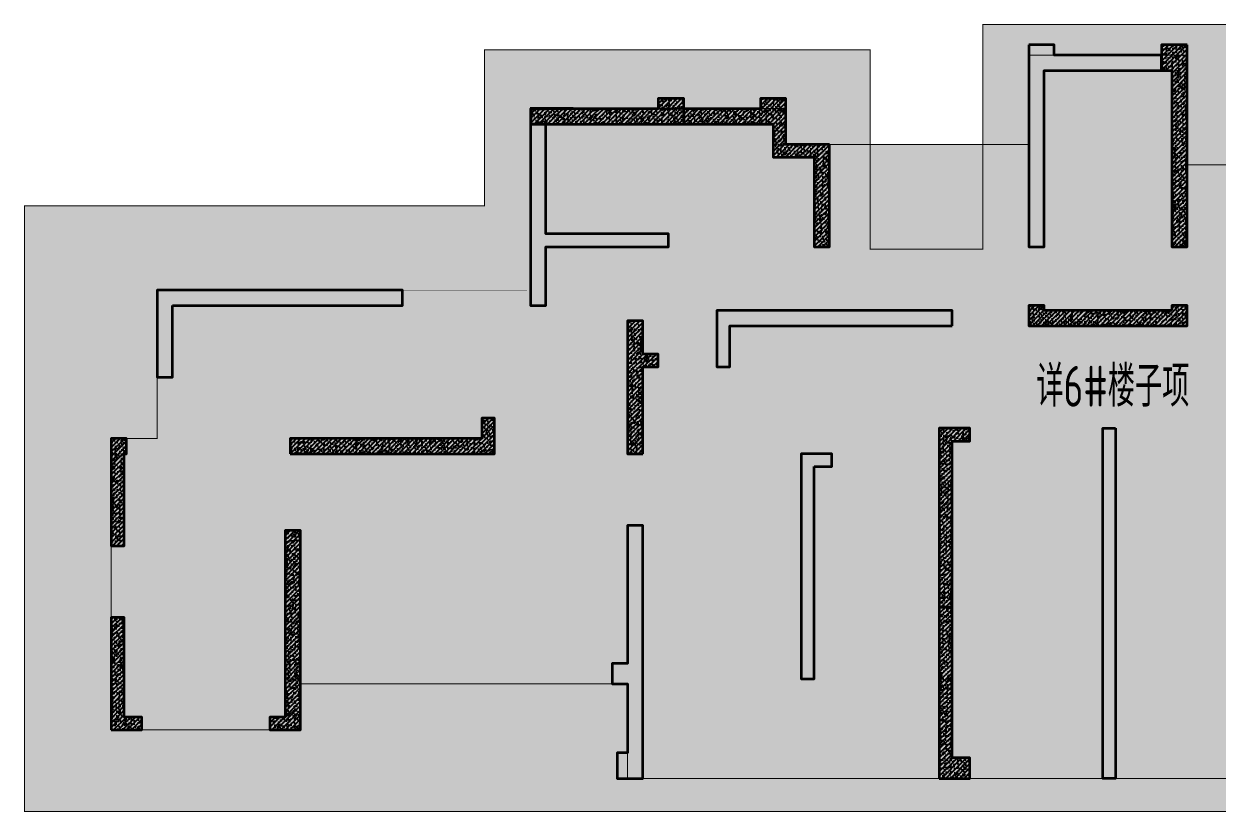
# Model space of a CAD drawing. Extents: x 923964 to 1204934, y 804567 to 1705037.
# Drawn here: x 1021314 to 1044660, y 1113117 to 1128537 of the extents above; entities that cross this region are included whole.
import ezdxf
from ezdxf.enums import TextEntityAlignment as Align

# ---------------------------------------------------------------- set-up
doc = ezdxf.new("R2010")
doc.units = 0
doc.header["$LTSCALE"] = 500
doc.linetypes.add('DASH', pattern=[0.35, 0.25, -0.1])
for name, color, linetype in [('S_PLAN_HACH', 9, 'CONTINUOUS'), ('S_WALL', 2, 'CONTINUOUS'), ('S_WALL_HACH', 30, 'CONTINUOUS'), ('S_WALL_OTHE_HACH', 33, 'CONTINUOUS'), ('主楼填充', 7, 'CONTINUOUS')]:
    doc.layers.add(name, color=color, linetype=linetype)
doc.styles.add('TH-STYLE3', font='tssdeng.shx', dxfattribs={"width": 0.7, "bigfont": 'tssdchn.shx'})
pattern_1 = [(45, (0, 0), (-44.19417382415921, 44.19417382415922), []), (49.99999999999999, (0, 0), (179.3150456501884, -15.68803374564878), [18.75, -206.25]), (355, (0, 0), (-34.68783340325, 188.048033425003), [15, -165]), (100.4514, (14.94292, -1.307335), (144.6273454285054, 172.3598855152384), [15.9350475, -175.285528]), (46.18420000000002, (0, 50), (266.8102621564111, -41.37975358225452), [28.125, -309.3749999999999]), (96.6356, (22.23418625, 46.55167325), (233.6656763871758, 243.5294677251104), [23.902572, -262.92825]), (351.1842, (0, 50), (233.6654862834068, 243.5296502313311), [22.5, -247.5]), (21, (25, 37.5), (149.2267630296154, -100.6547226663347), [18.75, -206.25]), (326.0000000000001, (25, 37.5), (60.82883298039543, 181.2875112617133), [15, -165]), (71.4514, (37.43555825, 29.1120985), (210.0556571453725, 80.6326241774881), [15.9350475, -175.285528]), (37.50000000000001, (0, 0), (3.039963829322667, 83.22346345782788), [0, -163, 0, -167.5, 0, -165.625]), (7.499999999999999, (0, 0), (65.76738436053715, 98.60292797059006), [0, -95.5, 0, -159.25, 0, -63.125]), (327.5, (-55.75, 0), (133.4556090431022, -5.638717933594939), [0, -62.5, 0, -195, 0, -258.75]), (317.5, (-80.75, 0), (145.7965423355966, 25.02624558307943), [0, -81.25, 0, -129.5, 0, -183.75])]

msp = doc.modelspace()

# ---------------------------------------------------------------- hatches: boundary and pattern name
at = {"layer": 'S_PLAN_HACH'}
h = msp.add_hatch(dxfattribs=at)
h.set_pattern_fill('CROSS', color=4, scale=50, style=0)
h.set_pattern_definition([(0, (-67853.25135855097, 1439.296074300306), (317.5, 317.5), [158.75, -476.25]), (90, (-67773.87635855097, 1359.921074300306), (-317.5, 317.5), [158.75, -476.25])])
h.paths.add_polyline_path([(1021323.81728141, 1113127.394376865), (1062623.817281407, 1113127.394376882), (1062623.817281407, 1124727.394376884), (1054723.817281414, 1124727.394376884), (1054723.817281414, 1128227.394376893), (1046923.817281405, 1128227.394376893), (1046923.817281405, 1124127.394376886), (1045098.817281408, 1124127.394376886), (1045098.817281408, 1128527.394376887), (1040073.81728141, 1128527.394376887), (1040073.81728141, 1124127.394376893), (1037873.817281415, 1124127.394376893), (1037873.817281415, 1128027.394376893), (1030323.811230047, 1128027.394376893), (1030323.816218332, 1124977.394376866), (1021323.81728141, 1124977.394376892)])
at = {"layer": 'S_WALL_HACH'}
h = msp.add_hatch(color=256, dxfattribs=at)
h.dxf.hatch_style = 1
h.paths.add_polyline_path([(1040973.897950673, 1128127.372952031), (1040973.885510699, 1124177.373475964), (1041273.910390647, 1124177.373475964), (1041273.92283062, 1127627.375658798), (1043573.897950673, 1127627.375658798), (1043573.897950673, 1127927.373475964), (1041473.897950673, 1127927.373928594), (1041473.897950673, 1128127.372952031)])
h = msp.add_hatch(color=256, dxfattribs=at)
h.dxf.hatch_style = 1
h.paths.add_polyline_path([(1044073.904196709, 1128127.372952031), (1043573.897950673, 1128127.372952031), (1043573.897950673, 1127627.375658798), (1043773.92293482, 1127627.375658798), (1043773.92293482, 1126377.375658798), (1043773.910442748, 1124177.373475964), (1044073.891704637, 1124177.373475964)])
h = msp.add_hatch(color=256, dxfattribs=at)
h.dxf.hatch_style = 1
h.paths.add_polyline_path([(1034223.89494439, 1126877.375448784), (1034223.895020986, 1127077.369606895), (1033723.895020986, 1127077.369606895), (1033723.895020986, 1126877.373673804), (1031223.894255051, 1126877.371898824), (1031223.894408242, 1126577.36878401), (1033723.895020984, 1126577.375641375), (1033723.89408687, 1126577.373437198), (1033923.894086901, 1126577.373437191), (1033923.895021, 1126577.368975575), (1034223.895097581, 1126577.37233397)])
h = msp.add_hatch(color=256, dxfattribs=at)
h.dxf.hatch_style = 1
h.paths.add_polyline_path([(1037073.897950673, 1126177.373928594), (1036223.897950677, 1126177.373928594), (1036223.897950677, 1127077.373734332), (1035723.897950677, 1127077.373734332), (1035723.897950677, 1126877.37303499), (1034223.895020986, 1126877.37303499), (1034223.895020986, 1126577.374747765), (1035973.895021015, 1126577.375641369), (1035973.895021015, 1125927.375639268), (1036773.895920328, 1125927.375639268), (1036773.895920328, 1124177.375641356), (1037073.897950673, 1124177.375641356)])
h = msp.add_hatch(color=256, dxfattribs=at)
h.dxf.hatch_style = 1
h.paths.add_polyline_path([(1031223.897969825, 1126577.367737328), (1031223.897969825, 1123027.373784984), (1031523.895020998, 1123027.373976462), (1031523.895020998, 1124177.373928594), (1033923.89502095, 1124177.369530951), (1033923.89864434, 1124427.372913813), (1033723.898644371, 1124427.373960589), (1033723.895020982, 1124427.375641364), (1031523.895020986, 1124427.377734902), (1031523.895020986, 1126577.370022344)])
h = msp.add_hatch(color=256, dxfattribs=at)
h.dxf.hatch_style = 1
h.paths.add_polyline_path([(1024223.891879284, 1123027.374543902), (1028724.002473818, 1123027.372408027), (1028723.871552528, 1123327.373407918), (1023923.750840369, 1123327.373407918), (1023923.936663839, 1121627.367140797), (1024223.946781465, 1121627.369276671)])
h = msp.add_hatch(color=256, dxfattribs=at)
h.dxf.hatch_style = 1
h.paths.add_polyline_path([(1043773.922830621, 1122927.363378925), (1041273.922830621, 1122927.363378925), (1041273.922830621, 1122927.368975581), (1041273.895020989, 1123027.375641383), (1040973.885510701, 1123027.379547633), (1040973.910390645, 1122627.373928594), (1044073.910390645, 1122627.372600516), (1044073.885510701, 1123027.374313306), (1043773.895020989, 1123027.375641383), (1043773.922830621, 1122927.368975581)])
h = msp.add_hatch(color=256, dxfattribs=at)
h.dxf.hatch_style = 1
h.paths.add_polyline_path([(1033423.992330402, 1120127.370761232), (1033423.854352194, 1121827.366425071), (1033723.897950677, 1121827.373928594), (1033723.897950677, 1122077.373928594), (1033423.854352194, 1122077.373928594), (1033423.854352194, 1122727.374319742), (1033123.750492909, 1122727.373537446), (1033123.903469022, 1120127.373084817)])
h = msp.add_hatch(color=256, dxfattribs=at)
h.dxf.hatch_style = 1
h.paths.add_polyline_path([(1039473.897950673, 1122627.37568027), (1039473.897950673, 1122927.371271658), (1036773.895020994, 1122927.370064383), (1034873.897950676, 1122927.370064383), (1034873.897950677, 1121827.369519986), (1035123.895021, 1121827.368431183), (1035123.895020999, 1122627.373384192)])
h = msp.add_hatch(color=256, dxfattribs=at)
h.dxf.hatch_style = 1
h.paths.add_polyline_path([(1026523.971393519, 1120127.387215013), (1030523.902632827, 1120127.359736916), (1030523.898927236, 1120827.373437201), (1030273.900880358, 1120827.376159404), (1030273.896974121, 1120427.371697783), (1026523.96378169, 1120427.396453677)])
h = msp.add_hatch(color=256, dxfattribs=at)
h.dxf.hatch_style = 1
h.paths.add_polyline_path([(1039473.895020989, 1120377.369530951), (1039823.895020989, 1120377.369530951), (1039823.895020993, 1120627.368975577), (1039223.896485835, 1120627.368975577), (1039223.89575341, 1117127.369530951), (1039473.894288568, 1117127.369530951)])
h = msp.add_hatch(color=256, dxfattribs=at)
h.dxf.hatch_style = 1
h.paths.add_polyline_path([(1042673.897950677, 1120627.373475964), (1042673.897950677, 1113777.369530951), (1042423.897950677, 1113777.369530951), (1042423.897950677, 1114027.373928594), (1042423.897950677, 1120627.373475964)])
h = msp.add_hatch(color=256, dxfattribs=at)
h.dxf.hatch_style = 1
h.paths.add_polyline_path([(1023273.892823718, 1120127.373090874), (1023323.88940576, 1120127.374766314), (1023323.895021, 1120427.36897558), (1023023.697919816, 1120427.36897558), (1023023.697919815, 1118327.374766314), (1023273.898438958, 1118327.373090874)])
h = msp.add_hatch(color=256, dxfattribs=at)
h.dxf.hatch_style = 1
h.paths.add_polyline_path([(1036773.897950677, 1119877.373475964), (1037123.815846105, 1119877.373928594), (1037123.815846105, 1120127.372900988), (1036923.855433552, 1120127.372900988), (1036523.895020999, 1120127.372900988), (1036523.895020999, 1115727.373475964), (1036773.897950677, 1115727.373475964)])
h = msp.add_hatch(color=256, dxfattribs=at)
h.dxf.hatch_style = 1
h.paths.add_polyline_path([(1026723.915588737, 1115877.356346922), (1026723.953614257, 1118627.37347919), (1026423.951076124, 1118627.372809883), (1026423.89250241, 1114977.373265738), (1026123.895004661, 1114977.373928594), (1026123.89498834, 1114727.368975583), (1026723.89501374, 1114727.368975583), (1026723.895042767, 1115627.338746203), (1026723.925432442, 1115627.368607473), (1026723.945978008, 1115877.386208192)])
h = msp.add_hatch(color=256, dxfattribs=at)
h.dxf.hatch_style = 1
h.paths.add_polyline_path([(1033123.895020999, 1113777.36897558), (1033323.895367462, 1113777.375641388), (1033423.92662896, 1113777.373529242), (1033423.944831422, 1118727.372419891), (1033123.913569924, 1118727.374532038), (1033123.961893121, 1116027.373928594), (1032823.737283745, 1116027.373928594), (1032823.737283746, 1115627.375641383), (1033123.895020989, 1115627.375641383), (1033123.895367462, 1115477.375641388), (1033123.8951229, 1114277.373928594), (1032923.897950673, 1114277.373928594), (1032923.897950673, 1113777.373928594)])
h = msp.add_hatch(color=256, dxfattribs=at)
h.dxf.hatch_style = 1
h.paths.add_polyline_path([(1039223.897950677, 1113777.368901893), (1039823.897950677, 1113777.373418168), (1039823.897950677, 1114177.376186731), (1039473.625181953, 1114177.371670457), (1039473.625181953, 1114177.373928594), (1039473.625181953, 1117127.369530951), (1039223.897950677, 1117127.369530951)])
h = msp.add_hatch(color=256, dxfattribs=at)
h.dxf.hatch_style = 1
h.paths.add_polyline_path([(1023023.895021, 1114727.36897558), (1023623.895020989, 1114727.368975579), (1023623.889405755, 1114977.373928593), (1023273.892823723, 1114977.373928594), (1023273.900147937, 1116927.373928594), (1023023.896729979, 1116927.373928594)])
at = {"layer": 'S_WALL_OTHE_HACH'}
h = msp.add_hatch(dxfattribs=at)
h.set_pattern_fill('钢筋混凝土', color=256, scale=25)
h.set_pattern_definition(pattern_1)
h.paths.add_polyline_path([(1040973.897950673, 1128127.372952031), (1040973.885510699, 1124177.373475964), (1041273.910390647, 1124177.373475964), (1041273.92283062, 1127627.375658798), (1043573.897950673, 1127627.375658798), (1043573.897950673, 1127927.373475964), (1041473.897950673, 1127927.373928594), (1041473.897950673, 1128127.372952031)])
h = msp.add_hatch(dxfattribs=at)
h.set_pattern_fill('钢筋混凝土', color=256, scale=25)
h.set_pattern_definition(pattern_1)
h.paths.add_polyline_path([(1044073.904196709, 1128127.372952031), (1043573.897950673, 1128127.372952031), (1043573.897950673, 1127627.375658798), (1043773.92293482, 1127627.375658798), (1043773.92293482, 1126377.375658798), (1043773.910442748, 1124177.373475964), (1044073.891704637, 1124177.373475964)])
h = msp.add_hatch(dxfattribs=at)
h.set_pattern_fill('钢筋混凝土', color=256, scale=25)
h.set_pattern_definition(pattern_1)
h.paths.add_polyline_path([(1034223.89494439, 1126877.375448784), (1034223.895020986, 1127077.369606895), (1033723.895020986, 1127077.369606895), (1033723.895020986, 1126877.373673804), (1031223.894255051, 1126877.371898824), (1031223.894408242, 1126577.36878401), (1033723.895020984, 1126577.375641375), (1033723.89408687, 1126577.373437198), (1033923.894086901, 1126577.373437191), (1033923.895021, 1126577.368975575), (1034223.895097581, 1126577.37233397)])
h = msp.add_hatch(dxfattribs=at)
h.set_pattern_fill('钢筋混凝土', color=256, scale=25)
h.set_pattern_definition(pattern_1)
h.paths.add_polyline_path([(1037073.897950673, 1126177.373928594), (1036223.897950677, 1126177.373928594), (1036223.897950677, 1127077.373734332), (1035723.897950677, 1127077.373734332), (1035723.897950677, 1126877.37303499), (1034223.895020986, 1126877.37303499), (1034223.895020986, 1126577.374747765), (1035973.895021015, 1126577.375641369), (1035973.895021015, 1125927.375639268), (1036773.895920328, 1125927.375639268), (1036773.895920328, 1124177.375641356), (1037073.897950673, 1124177.375641356)])
h = msp.add_hatch(dxfattribs=at)
h.set_pattern_fill('钢筋混凝土', color=256, scale=25)
h.set_pattern_definition(pattern_1)
h.paths.add_polyline_path([(1031223.897969825, 1126577.367737328), (1031223.897969825, 1123027.373784984), (1031523.895020998, 1123027.373976462), (1031523.895020998, 1124177.373928594), (1033923.89502095, 1124177.369530951), (1033923.89864434, 1124427.372913813), (1033723.898644371, 1124427.373960589), (1033723.895020982, 1124427.375641364), (1031523.895020986, 1124427.377734902), (1031523.895020986, 1126577.370022344)])
h = msp.add_hatch(dxfattribs=at)
h.set_pattern_fill('钢筋混凝土', color=256, scale=25)
h.set_pattern_definition(pattern_1)
h.paths.add_polyline_path([(1024223.891879284, 1123027.374543902), (1028724.002473818, 1123027.372408027), (1028723.871552528, 1123327.373407918), (1023923.750840369, 1123327.373407918), (1023923.936663839, 1121627.367140797), (1024223.946781465, 1121627.369276671)])
h = msp.add_hatch(dxfattribs=at)
h.set_pattern_fill('钢筋混凝土', color=256, scale=25)
h.set_pattern_definition(pattern_1)
h.paths.add_polyline_path([(1043773.922830621, 1122927.363378925), (1041273.922830621, 1122927.363378925), (1041273.922830621, 1122927.368975581), (1041273.895020989, 1123027.375641383), (1040973.885510701, 1123027.379547633), (1040973.910390645, 1122627.373928594), (1044073.910390645, 1122627.372600516), (1044073.885510701, 1123027.374313306), (1043773.895020989, 1123027.375641383), (1043773.922830621, 1122927.368975581)])
h = msp.add_hatch(dxfattribs=at)
h.set_pattern_fill('钢筋混凝土', color=256, scale=25)
h.set_pattern_definition(pattern_1)
h.paths.add_polyline_path([(1033423.992330402, 1120127.370761232), (1033423.854352194, 1121827.366425071), (1033723.897950677, 1121827.373928594), (1033723.897950677, 1122077.373928594), (1033423.854352194, 1122077.373928594), (1033423.854352194, 1122727.374319742), (1033123.750492909, 1122727.373537446), (1033123.903469022, 1120127.373084817)])
h = msp.add_hatch(dxfattribs=at)
h.set_pattern_fill('钢筋混凝土', color=256, scale=25)
h.set_pattern_definition(pattern_1)
h.paths.add_polyline_path([(1039473.897950673, 1122627.37568027), (1039473.897950673, 1122927.371271658), (1036773.895020994, 1122927.370064383), (1034873.897950676, 1122927.370064383), (1034873.897950677, 1121827.369519986), (1035123.895021, 1121827.368431183), (1035123.895020999, 1122627.373384192)])
h = msp.add_hatch(dxfattribs=at)
h.set_pattern_fill('钢筋混凝土', color=256, scale=25)
h.set_pattern_definition(pattern_1)
h.paths.add_polyline_path([(1026523.971393519, 1120127.387215013), (1030523.902632827, 1120127.359736916), (1030523.898927236, 1120827.373437201), (1030273.900880358, 1120827.376159404), (1030273.896974121, 1120427.371697783), (1026523.96378169, 1120427.396453677)])
h = msp.add_hatch(dxfattribs=at)
h.set_pattern_fill('钢筋混凝土', color=256, scale=25)
h.set_pattern_definition(pattern_1)
h.paths.add_polyline_path([(1039473.895020989, 1120377.369530951), (1039823.895020989, 1120377.369530951), (1039823.895020993, 1120627.368975577), (1039223.896485835, 1120627.368975577), (1039223.89575341, 1117127.369530951), (1039473.894288568, 1117127.369530951)])
h = msp.add_hatch(dxfattribs=at)
h.set_pattern_fill('钢筋混凝土', color=256, scale=25)
h.set_pattern_definition(pattern_1)
h.paths.add_polyline_path([(1042673.897950677, 1120627.373475964), (1042673.897950677, 1113777.369530951), (1042423.897950677, 1113777.369530951), (1042423.897950677, 1114027.373928594), (1042423.897950677, 1120627.373475964)])
h = msp.add_hatch(dxfattribs=at)
h.set_pattern_fill('钢筋混凝土', color=256, scale=25)
h.set_pattern_definition(pattern_1)
h.paths.add_polyline_path([(1023273.892823718, 1120127.373090874), (1023323.88940576, 1120127.374766314), (1023323.895021, 1120427.36897558), (1023023.697919816, 1120427.36897558), (1023023.697919815, 1118327.374766314), (1023273.898438958, 1118327.373090874)])
h = msp.add_hatch(dxfattribs=at)
h.set_pattern_fill('钢筋混凝土', color=256, scale=25)
h.set_pattern_definition(pattern_1)
h.paths.add_polyline_path([(1036773.897950677, 1119877.373475964), (1037123.815846105, 1119877.373928594), (1037123.815846105, 1120127.372900988), (1036923.855433552, 1120127.372900988), (1036523.895020999, 1120127.372900988), (1036523.895020999, 1115727.373475964), (1036773.897950677, 1115727.373475964)])
h = msp.add_hatch(dxfattribs=at)
h.set_pattern_fill('钢筋混凝土', color=256, scale=25)
h.set_pattern_definition(pattern_1)
h.paths.add_polyline_path([(1026723.915588737, 1115877.356346922), (1026723.953614257, 1118627.37347919), (1026423.951076124, 1118627.372809883), (1026423.89250241, 1114977.373265738), (1026123.895004661, 1114977.373928594), (1026123.89498834, 1114727.368975583), (1026723.89501374, 1114727.368975583), (1026723.895042767, 1115627.338746203), (1026723.925432442, 1115627.368607473), (1026723.945978008, 1115877.386208192)])
h = msp.add_hatch(dxfattribs=at)
h.set_pattern_fill('钢筋混凝土', color=256, scale=25)
h.set_pattern_definition(pattern_1)
h.paths.add_polyline_path([(1033123.895020999, 1113777.36897558), (1033323.895367462, 1113777.375641388), (1033423.92662896, 1113777.373529242), (1033423.944831422, 1118727.372419891), (1033123.913569924, 1118727.374532038), (1033123.961893121, 1116027.373928594), (1032823.737283745, 1116027.373928594), (1032823.737283746, 1115627.375641383), (1033123.895020989, 1115627.375641383), (1033123.895367462, 1115477.375641388), (1033123.8951229, 1114277.373928594), (1032923.897950673, 1114277.373928594), (1032923.897950673, 1113777.373928594)])
h = msp.add_hatch(dxfattribs=at)
h.set_pattern_fill('钢筋混凝土', color=256, scale=25)
h.set_pattern_definition(pattern_1)
h.paths.add_polyline_path([(1039223.897950677, 1113777.368901893), (1039823.897950677, 1113777.373418168), (1039823.897950677, 1114177.376186731), (1039473.625181953, 1114177.371670457), (1039473.625181953, 1114177.373928594), (1039473.625181953, 1117127.369530951), (1039223.897950677, 1117127.369530951)])
h = msp.add_hatch(dxfattribs=at)
h.set_pattern_fill('钢筋混凝土', color=256, scale=25)
h.set_pattern_definition(pattern_1)
h.paths.add_polyline_path([(1023023.895021, 1114727.36897558), (1023623.895020989, 1114727.368975579), (1023623.889405755, 1114977.373928593), (1023273.892823723, 1114977.373928594), (1023273.900147937, 1116927.373928594), (1023023.896729979, 1116927.373928594)])
at = {"layer": '主楼填充'}
h = msp.add_hatch(dxfattribs=at)
h.set_pattern_fill('GRASS', color=1, scale=20)
h.set_pattern_definition([(90, (-76302.09785122424, 260000), (-359.21, 359.21), [95.25, -623.17]), (45, (-76302.09785122424, 260000), (-359.2102448427661, 359.2102448427661), [95.25, -412.75]), (135, (-76302.09785122424, 260000), (-359.2102448427661, -359.2102448427661), [95.25, -412.75])])
h.paths.add_polyline_path([(1061123.895020983, 1120427.365406056), (1062023.895020992, 1120427.358211685), (1062023.895021129, 1114727.364877501), (1058323.895025692, 1114727.358211691), (1058323.895025692, 1115627.364877501), (1051923.895020983, 1115627.3648775), (1051923.895020983, 1113777.358211697), (1033123.895020993, 1113777.358211697), (1033123.69791981, 1115627.364877501), (1026723.895045987, 1115627.32798232), (1026723.895013734, 1114727.358211701), (1023023.895020995, 1114727.364877501), (1023023.895020995, 1120427.364877501), (1023923.895020983, 1120427.364877501), (1023923.750840364, 1123327.362644035), (1031223.895020993, 1123327.364877501), (1031223.895020983, 1126877.364877501), (1036223.897950664, 1126877.369305381), (1036223.897950689, 1126177.378357546), (1036973.895920323, 1126177.373927536), (1040973.922830615, 1126177.373928594), (1040973.895020983, 1127927.364877501), (1044073.922934814, 1127927.364877501), (1044073.895020983, 1125777.364877501), (1048373.895020993, 1125777.3582139), (1048373.895020983, 1127327.364877501), (1051423.871229037, 1127327.537236708), (1051423.924672309, 1126877.199911093), (1053823.895020985, 1126877.371699762), (1053823.974900152, 1123327.364877501), (1061123.895020946, 1123327.380649652)])

# ---------------------------------------------------------------- linework, layer by layer
at = {"layer": 'S_PLAN_HACH', "color": 4, "linetype": 'DASH', "const_width": 20}
msp.add_lwpolyline([(1021323.81728141, 1113127.394376865), (1062623.817281407, 1113127.394376882), (1062623.817281407, 1124727.394376884), (1054723.817281414, 1124727.394376884), (1054723.817281414, 1128227.394376893), (1046923.817281405, 1128227.394376893), (1046923.817281405, 1124127.394376886), (1045098.817281408, 1124127.394376886), (1045098.817281408, 1128527.394376887), (1040073.81728141, 1128527.394376887), (1040073.81728141, 1124127.394376893), (1037873.817281415, 1124127.394376893), (1037873.817281415, 1128027.394376893), (1030323.811230047, 1128027.394376893), (1030323.816218332, 1124977.394376866), (1021323.81728141, 1124977.394376892)], close=True, dxfattribs=at)
at = {"layer": 'S_WALL', "lineweight": 35}
for points in [[(1040973.897950673, 1128127.372952031), (1040973.885510699, 1124177.373475964), (1041273.910390647, 1124177.373475964), (1041273.92283062, 1127627.375658798), (1043573.897950673, 1127627.375658798), (1043573.897950673, 1127927.373475964), (1041473.897950673, 1127927.373928594), (1041473.897950673, 1128127.372952031)], [(1044073.904196709, 1128127.372952031), (1043573.897950673, 1128127.372952031), (1043573.897950673, 1127627.375658798), (1043773.92293482, 1127627.375658798), (1043773.92293482, 1126377.375658798), (1043773.910442748, 1124177.373475964), (1044073.891704637, 1124177.373475964)], [(1034223.89494439, 1126877.375448784), (1034223.895020986, 1127077.369606895), (1033723.895020986, 1127077.369606895), (1033723.895020986, 1126877.373673804), (1031223.894255051, 1126877.371898824), (1031223.894408242, 1126577.36878401), (1033723.895020984, 1126577.375641375), (1033723.89408687, 1126577.373437198), (1033923.894086901, 1126577.373437191), (1033923.895021, 1126577.368975575), (1034223.895097581, 1126577.37233397)], [(1037073.897950673, 1126177.373928594), (1036223.897950677, 1126177.373928594), (1036223.897950677, 1127077.373734332), (1035723.897950677, 1127077.373734332), (1035723.897950677, 1127077.373734332), (1035723.897950677, 1126877.37303499), (1034223.895020986, 1126877.37303499), (1034223.895020986, 1126577.374747765), (1035973.895021015, 1126577.375641369), (1035973.895021015, 1125927.375639268), (1036773.895920328, 1125927.375639268), (1036773.895920328, 1124177.375641356), (1037073.897950673, 1124177.375641356)], [(1024223.891879284, 1123027.374543902), (1028724.002473818, 1123027.372408027), (1028723.871552528, 1123327.373407918), (1023923.750840369, 1123327.373407918), (1023923.936663839, 1121627.367140797), (1024223.946781465, 1121627.369276671)], [(1043773.922830621, 1122927.363378925), (1041273.922830621, 1122927.363378925), (1041273.922830621, 1122927.368975581), (1041273.895020989, 1123027.375641383), (1040973.885510701, 1123027.379547633), (1040973.910390645, 1122627.373928594), (1044073.910390645, 1122627.372600516), (1044073.885510701, 1123027.374313306), (1043773.895020989, 1123027.375641383), (1043773.922830621, 1122927.368975581)], [(1033423.992330402, 1120127.370761232), (1033423.854352194, 1121827.366425071), (1033723.897950677, 1121827.373928594), (1033723.897950677, 1122077.373928594), (1033423.854352194, 1122077.373928594), (1033423.854352194, 1122727.374319742), (1033123.750492909, 1122727.373537446), (1033123.903469022, 1120127.373084817)], [(1039473.897950673, 1122627.37568027), (1039473.897950673, 1122927.371271658), (1036773.895020994, 1122927.370064383), (1036773.895020994, 1122927.370064383), (1034873.897950676, 1122927.370064383), (1034873.897950677, 1121827.369519986), (1035123.895021, 1121827.368431183), (1035123.895020999, 1122627.373384192)], [(1036773.897950677, 1119877.373475964), (1037123.815846105, 1119877.373928594), (1037123.815846105, 1120127.372900988), (1036923.855433552, 1120127.372900988), (1036523.895020999, 1120127.372900988), (1036523.895020999, 1115727.373475964), (1036773.897950677, 1115727.373475964)], [(1033123.895020999, 1113777.36897558), (1033323.895367462, 1113777.375641388), (1033323.895367462, 1113777.375641388), (1033323.895367462, 1113777.375641388), (1033423.92662896, 1113777.373529242), (1033423.944831422, 1118727.372419891), (1033123.913569924, 1118727.374532038), (1033123.961893121, 1116027.373928594), (1032823.737283745, 1116027.373928594), (1032823.737283746, 1115627.375641383), (1033123.895020989, 1115627.375641383), (1033123.895367463, 1115477.375641389), (1033123.895367462, 1115477.375641388), (1033123.8951229, 1114277.373928594), (1032923.897950673, 1114277.373928594), (1032923.897950673, 1113777.373928594), (1033123.895020999, 1113777.36897558)], [(1039223.897950677, 1113777.368901893), (1039823.897950677, 1113777.373418168), (1039823.897950677, 1114177.376186731), (1039473.625181953, 1114177.371670457), (1039473.625181953, 1114177.373928594), (1039473.625181953, 1117127.369530951), (1039223.897950677, 1117127.369530951)]]:
    msp.add_lwpolyline(points, close=True, dxfattribs=at)
for points, elevation in [([(1031223.897969825, 1126577.367737328), (1031223.897969825, 1123027.373784984), (1031523.895020998, 1123027.373976462), (1031523.895020998, 1124177.373928594), (1033923.89502095, 1124177.369530951), (1033923.89864434, 1124427.372913813), (1033723.898644371, 1124427.373960589), (1033723.895020982, 1124427.375641364), (1031523.895020986, 1124427.377734902), (1031523.895020986, 1126577.370022344)], 3.741426031367035e-08), ([(1026523.971393519, 1120127.387215013), (1030523.902632827, 1120127.359736916), (1030523.898927236, 1120827.373437201), (1030273.900880358, 1120827.376159404), (1030273.896974121, 1120427.371697783), (1026523.96378169, 1120427.396453677)], 3.741426031367035e-08), ([(1039473.895020989, 1120377.369530951), (1039823.895020989, 1120377.369530951), (1039823.895020993, 1120627.368975577), (1039223.896485835, 1120627.368975577), (1039223.89575341, 1117127.369530951), (1039473.894288568, 1117127.369530951)], -2.114204969692564e-08), ([(1042673.897950677, 1120627.373475964), (1042673.897950677, 1113777.369530951), (1042423.897950677, 1113777.369530951), (1042423.897950677, 1114027.373928594), (1042423.897950677, 1114027.373928594), (1042423.897950677, 1120627.373475964)], -3.741426031366764e-08), ([(1023273.892823718, 1120127.373090874), (1023323.88940576, 1120127.374766314), (1023323.895021, 1120427.36897558), (1023023.697919816, 1120427.36897558), (1023023.697919815, 1118327.374766314), (1023273.898438958, 1118327.373090874)], 3.741426031367035e-08), ([(1026723.915588737, 1115877.356346922), (1026723.953614257, 1118627.37347919), (1026423.951076124, 1118627.372809883), (1026423.89250241, 1114977.373265738), (1026123.895004661, 1114977.373928594), (1026123.89498834, 1114727.368975583), (1026723.89501374, 1114727.368975583), (1026723.895042767, 1115627.338746203), (1026723.925432442, 1115627.368607473), (1026723.945978008, 1115877.386208192)], 3.741426031367035e-08), ([(1023023.895021, 1114727.36897558), (1023623.895020989, 1114727.368975579), (1023623.889405755, 1114977.373928593), (1023273.892823723, 1114977.373928594), (1023273.900147937, 1116927.373928594), (1023023.896729979, 1116927.373928594)], 3.741426031367035e-08)]:
    msp.add_lwpolyline(points, close=True, dxfattribs=dict(at, elevation=elevation))
at = {"layer": '主楼填充', "color": 1, "const_width": 20, "elevation": 1.035732518094436e-07}
msp.add_lwpolyline([(1051923.895020983, 1113777.358211697), (1033123.895020993, 1113777.358211697), (1033123.69791981, 1115627.364877501), (1026723.895045987, 1115627.32798232), (1026723.895013734, 1114727.358211701), (1023023.895020995, 1114727.364877501), (1023023.895020995, 1120427.364877501), (1023923.895020983, 1120427.364877501), (1023923.750840364, 1123327.362644035), (1031223.895020993, 1123327.364877501), (1031223.895020983, 1126877.364877501), (1036223.897950664, 1126877.369305381), (1036223.897950689, 1126177.378357546), (1036973.895920323, 1126177.373927536), (1040973.922830615, 1126177.373928594), (1040973.895020983, 1127927.364877501), (1044073.922934814, 1127927.364877501), (1044073.895020983, 1125777.364877501), (1048373.895020993, 1125777.3582139)], dxfattribs=at)

# ---------------------------------------------------------------- texts
at = {"layer": 'S_PLAN_HACH', "color": 4, "style": 'TH-STYLE3', "width": 0.7}
msp.add_text('详6#楼子项', height=800, rotation=359.9999754540077, dxfattribs=at).set_placement((1042619.841029717, 1121448.422750034), align=Align.MIDDLE_CENTER)
at = {"layer": '主楼填充', "color": 1, "style": 'TH-STYLE3', "width": 0.7}
msp.add_text('详6#楼子项', height=800, rotation=359.9999754540077, dxfattribs=at).set_placement((1042619.841029717, 1121448.422750034), align=Align.MIDDLE_CENTER)

doc.saveas('drawing.dxf')
